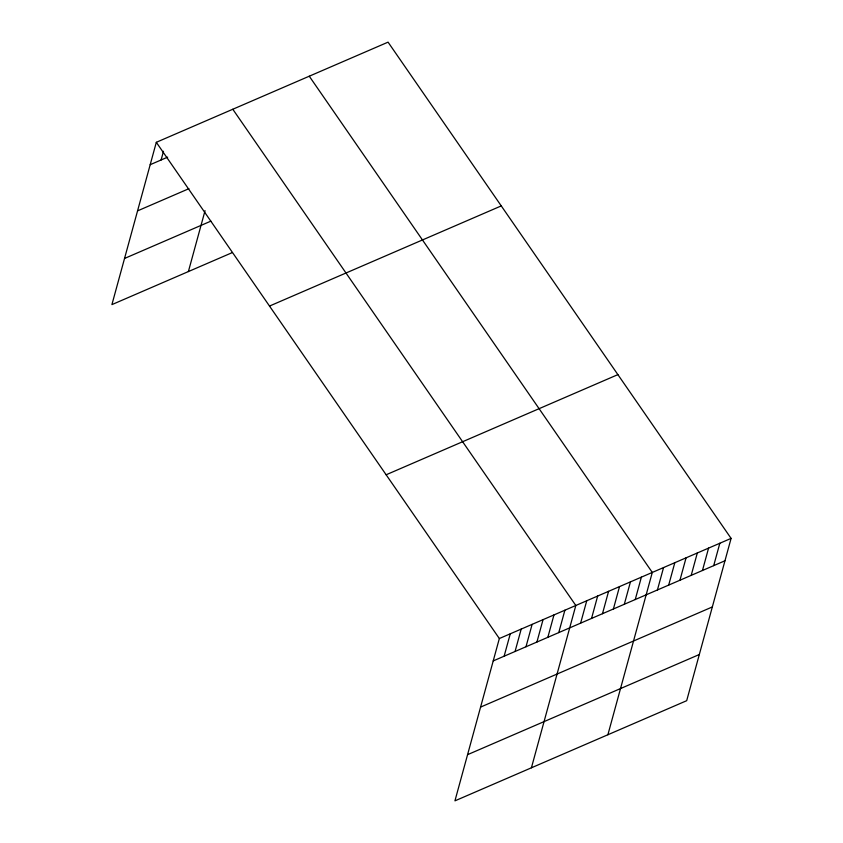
<?xml version="1.0" encoding="UTF-8"?>
<svg xmlns="http://www.w3.org/2000/svg" width="843" height="843" viewBox="0 0 843 843"><rect width="100%" height="100%" fill="white"/><g stroke="black" fill="none" stroke-linecap="round" stroke-linejoin="round"><path stroke-width="1.26" d="M156.313 142.309L499.341 638.53L454.935 800.85L686.687 700.691L731.092 538.382L388.065 42.15L156.313 142.309L111.908 304.618L232.088 252.689M161.108 159.98L163.489 151.266M188.389 271.572L205.049 210.676M504.135 656.202L510.268 633.81M515.062 651.481L521.195 629.089M525.99 646.76L532.112 624.368M536.917 642.039L543.04 619.647M547.845 637.319L553.967 614.926M558.761 632.598L564.894 610.206M531.417 767.794L575.822 605.485L232.794 109.253M580.616 623.156L586.739 600.764M591.544 618.435L597.666 596.033M602.471 613.715L608.593 591.312M613.398 608.983L619.521 586.591M624.315 604.262L630.448 581.87M635.243 599.542L641.375 577.149M607.887 734.748L652.292 572.429L309.265 76.207M657.424 589.963L663.557 567.56M668.689 585.095L674.811 562.702M679.943 580.226L686.065 557.834M691.197 575.369L697.319 552.966M702.451 570.5L708.584 548.108M713.705 565.632L719.838 543.24M150.191 164.701L167.662 157.146M137.557 210.876L188.906 188.684M124.543 258.453L210.855 221.151M269.507 306.062L501.269 205.903M386.136 474.778L617.898 374.619M499.341 638.53L731.092 538.382M493.218 660.923L724.969 560.774M480.584 707.098L712.335 606.949M467.57 754.675L699.321 654.516"/></g></svg>
